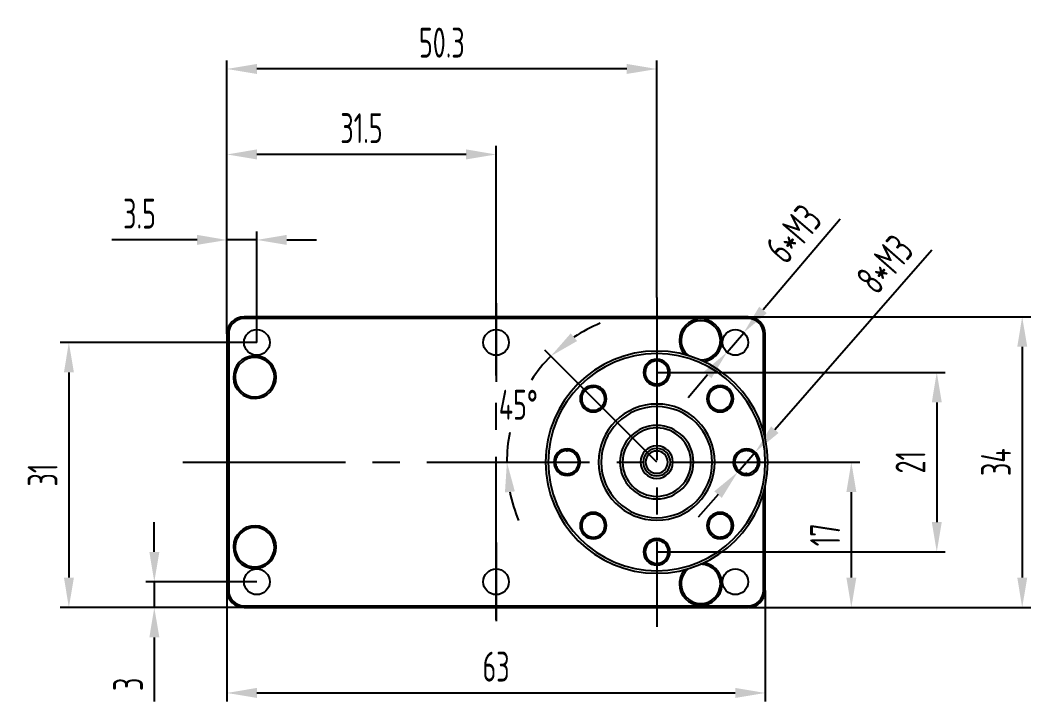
# Model space of a CAD drawing. Header units: inches. Extents: x -25 to 752, y -5 to 292.
# Drawn here: x 539.9 to 658.2, y 185.7 to 266.1 of the extents above; entities that cross this region are included whole.
import ezdxf

# ---------------------------------------------------------------- set-up
doc = ezdxf.new("R2010")
doc.units = ezdxf.units.IN
doc.header["$MEASUREMENT"] = 0
doc.linetypes.add('CENTER2', pattern=[28.575, 19.05, -3.175, 3.175, -3.175])
doc.layers.add('3中心线层', color=1, linetype='CENTER2')
doc.layers.add('7标注层', color=4, linetype='Continuous')
doc.styles.add('PC_TEXTSTYLE', font='ISOCP.SHX', dxfattribs={"width": 0.707, "bigfont": 'GBCBIG.SHX'})
doc.dimstyles.new('GB_ANGULAR', dxfattribs={"dimtxt": 3.5, "dimasz": 3.5, "dimexe": 1, "dimexo": 0, "dimgap": 1.5, "dimtad": 1, "dimtih": 1, "dimtoh": 1, "dimdsep": 46, "dimtxsty": 'PC_TEXTSTYLE', "dimcen": 0, "dimclrd": 256, "dimclrt": 3, "dimadec": 0, "dimazin": 2, "dimtp": 0.1, "dimtm": 0.1, "dimtfac": 0.71, "dimtdec": 3, "dimtmove": 0, "dimatfit": 3, "dimfxl": 1, "dimtfill": 1, "dimarcsym": 0})
doc.dimstyles.new('GB_DIAMETER', dxfattribs={"dimtxt": 3.5, "dimasz": 3.5, "dimexe": 1, "dimexo": 0, "dimgap": 1.5, "dimtad": 1, "dimjust": 4, "dimdsep": 46, "dimtxsty": 'PC_TEXTSTYLE', "dimcen": 0, "dimclrd": 256, "dimclrt": 3, "dimadec": 0, "dimazin": 2, "dimtp": 0.1, "dimtm": 0.1, "dimtfac": 0.71, "dimtdec": 3, "dimtmove": 0, "dimatfit": 2, "dimfxl": 1, "dimtfill": 1, "dimarcsym": 0})
doc.dimstyles.new('GB_LINEAR', dxfattribs={"dimtxt": 3.5, "dimasz": 3.5, "dimexe": 1, "dimexo": 0, "dimgap": 1.5, "dimtad": 1, "dimdsep": 46, "dimtxsty": 'PC_TEXTSTYLE', "dimcen": 0, "dimclrd": 256, "dimclrt": 3, "dimadec": 0, "dimazin": 2, "dimtp": 0.1, "dimtm": 0.1, "dimtfac": 0.71, "dimtdec": 3, "dimtmove": 0, "dimatfit": 3, "dimfxl": 1, "dimtfill": 1, "dimarcsym": 0})

# ---------------------------------------------------------------- blocks, each defined once
blk = doc.blocks.new('*D32')
at = {"layer": '7标注层', "color": 0, "lineweight": -2}
for p, q in [((625.16, 231.36), (658.16, 231.36)), ((625.16, 197.36), (658.16, 197.36))]:
    blk.add_line(p, q, dxfattribs=at)
at = {"layer": '7标注层', "lineweight": -2}
blk.add_line((657.16, 227.86), (657.16, 200.86), dxfattribs=at)
at = {"layer": '7标注层'}
for points in [[(657.75, 227.86), (656.58, 227.86), (657.16, 231.36)], [(656.58, 200.86), (657.75, 200.86), (657.16, 197.36)]]:
    blk.add_solid(points, dxfattribs=at)
at = {"layer": 'Defpoints', "color": 0}
for p in [(625.16, 231.36), (625.16, 197.36), (657.16, 197.36)]:
    blk.add_point(p, dxfattribs=at)
at = {"layer": '7标注层', "color": 3, "insert": (654.09, 214.36), "char_height": 3.5, "attachment_point": 5, "rotation": 90, "style": 'PC_TEXTSTYLE', "bg_fill": 3, "box_fill_scale": 1.25, "bg_fill_color": 257, "bg_fill_transparency": 0}
blk.add_mtext('34', dxfattribs=at)
blk = doc.blocks.new('*D33')
at = {"layer": '7标注层', "color": 0, "lineweight": -2}
for p, q in [((567.58, 228.36), (544.58, 228.36)), ((566.08, 197.36), (544.58, 197.36))]:
    blk.add_line(p, q, dxfattribs=at)
at = {"layer": '7标注层', "lineweight": -2}
blk.add_line((545.58, 224.86), (545.58, 200.86), dxfattribs=at)
at = {"layer": '7标注层'}
for points in [[(546.17, 224.86), (545, 224.86), (545.58, 228.36)], [(545, 200.86), (546.17, 200.86), (545.58, 197.36)]]:
    blk.add_solid(points, dxfattribs=at)
at = {"layer": 'Defpoints', "color": 0}
for p in [(567.58, 228.36), (545.58, 197.36), (566.08, 197.36)]:
    blk.add_point(p, dxfattribs=at)
at = {"layer": '7标注层', "color": 3, "insert": (542.51, 212.86), "char_height": 3.5, "attachment_point": 5, "rotation": 90, "style": 'PC_TEXTSTYLE', "bg_fill": 3, "box_fill_scale": 1.25, "bg_fill_color": 257, "bg_fill_transparency": 0}
blk.add_mtext('31', dxfattribs=at)
blk = doc.blocks.new('*D34')
at = {"layer": '7标注层', "color": 0, "lineweight": -2}
for p, q in [((564.08, 229.36), (564.08, 251.36)), ((595.58, 228.36), (595.58, 251.36))]:
    blk.add_line(p, q, dxfattribs=at)
at = {"layer": '7标注层', "lineweight": -2}
blk.add_line((592.08, 250.36), (567.58, 250.36), dxfattribs=at)
at = {"layer": '7标注层'}
for points in [[(567.58, 250.95), (567.58, 249.78), (564.08, 250.36)], [(592.08, 249.78), (592.08, 250.95), (595.58, 250.36)]]:
    blk.add_solid(points, dxfattribs=at)
at = {"layer": 'Defpoints', "color": 0}
for p in [(564.08, 250.36), (564.08, 229.36), (595.58, 228.36)]:
    blk.add_point(p, dxfattribs=at)
at = {"layer": '7标注层', "color": 3, "insert": (579.83, 253.44), "char_height": 3.5, "attachment_point": 5, "style": 'PC_TEXTSTYLE', "bg_fill": 3, "box_fill_scale": 1.25, "bg_fill_color": 257, "bg_fill_transparency": 0}
blk.add_mtext('31.5', dxfattribs=at)
blk = doc.blocks.new('*D35')
at = {"layer": '7标注层', "color": 0, "lineweight": -2}
for p, q in [((564.08, 229.36), (564.08, 241.36)), ((567.58, 228.36), (567.58, 241.36))]:
    blk.add_line(p, q, dxfattribs=at)
at = {"layer": '7标注层', "lineweight": -2}
for p, q in [((560.58, 240.36), (550.62, 240.36)), ((567.58, 240.36), (564.08, 240.36)), ((571.08, 240.36), (574.58, 240.36))]:
    blk.add_line(p, q, dxfattribs=at)
at = {"layer": '7标注层'}
for points in [[(560.58, 239.78), (560.58, 240.95), (564.08, 240.36)], [(571.08, 240.95), (571.08, 239.78), (567.58, 240.36)]]:
    blk.add_solid(points, dxfattribs=at)
at = {"layer": 'Defpoints', "color": 0}
for p in [(564.08, 240.36), (564.08, 229.36), (567.58, 228.36)]:
    blk.add_point(p, dxfattribs=at)
at = {"layer": '7标注层', "color": 3, "insert": (553.85, 243.44), "char_height": 3.5, "attachment_point": 5, "style": 'PC_TEXTSTYLE', "bg_fill": 3, "box_fill_scale": 1.25, "bg_fill_color": 257, "bg_fill_transparency": 0}
blk.add_mtext('3.5', dxfattribs=at)
blk = doc.blocks.new('*D36')
at = {"layer": '7标注层', "color": 0, "lineweight": -2}
for p, q in [((564.08, 199.36), (564.08, 186.36)), ((627.08, 199.36), (627.08, 186.36))]:
    blk.add_line(p, q, dxfattribs=at)
at = {"layer": '7标注层', "lineweight": -2}
blk.add_line((567.58, 187.36), (623.58, 187.36), dxfattribs=at)
at = {"layer": '7标注层'}
for points in [[(567.58, 187.95), (567.58, 186.78), (564.08, 187.36)], [(623.58, 186.78), (623.58, 187.95), (627.08, 187.36)]]:
    blk.add_solid(points, dxfattribs=at)
at = {"layer": 'Defpoints', "color": 0}
for p in [(564.08, 199.36), (627.08, 199.36), (627.08, 187.36)]:
    blk.add_point(p, dxfattribs=at)
at = {"layer": '7标注层', "color": 3, "insert": (595.58, 190.44), "char_height": 3.5, "attachment_point": 5, "style": 'PC_TEXTSTYLE', "bg_fill": 3, "box_fill_scale": 1.25, "bg_fill_color": 257, "bg_fill_transparency": 0}
blk.add_mtext('63', dxfattribs=at)
blk = doc.blocks.new('*D37')
at = {"layer": '7标注层', "lineweight": -2}
for p, q in [((555.58, 203.86), (555.58, 207.36)), ((555.58, 200.36), (555.58, 197.36)), ((555.58, 193.86), (555.58, 186.37))]:
    blk.add_line(p, q, dxfattribs=at)
at = {"layer": '7标注层', "color": 0, "lineweight": -2}
for p, q in [((567.58, 200.36), (554.58, 200.36)), ((566.08, 197.36), (554.58, 197.36))]:
    blk.add_line(p, q, dxfattribs=at)
at = {"layer": '7标注层'}
for points in [[(555, 203.86), (556.17, 203.86), (555.58, 200.36)], [(556.17, 193.86), (555, 193.86), (555.58, 197.36)]]:
    blk.add_solid(points, dxfattribs=at)
at = {"layer": 'Defpoints', "color": 0}
for p in [(567.58, 200.36), (555.58, 197.36), (566.08, 197.36)]:
    blk.add_point(p, dxfattribs=at)
at = {"layer": '7标注层', "color": 3, "insert": (552.51, 188.37), "char_height": 3.5, "attachment_point": 5, "rotation": 90, "style": 'PC_TEXTSTYLE', "bg_fill": 3, "box_fill_scale": 1.25, "bg_fill_color": 257, "bg_fill_transparency": 0}
blk.add_mtext('3', dxfattribs=at)
blk = doc.blocks.new('*D38')
at = {"layer": '7标注层', "color": 0, "lineweight": -2}
for p, q in [((631.56, 214.36), (638.16, 214.36)), ((631.56, 197.36), (638.16, 197.36))]:
    blk.add_line(p, q, dxfattribs=at)
at = {"layer": '7标注层', "lineweight": -2}
blk.add_line((637.16, 210.86), (637.16, 200.86), dxfattribs=at)
at = {"layer": '7标注层'}
for points in [[(637.75, 210.86), (636.58, 210.86), (637.16, 214.36)], [(636.58, 200.86), (637.75, 200.86), (637.16, 197.36)]]:
    blk.add_solid(points, dxfattribs=at)
at = {"layer": 'Defpoints', "color": 0}
for p in [(631.56, 214.36), (631.56, 197.36), (637.16, 197.36)]:
    blk.add_point(p, dxfattribs=at)
at = {"layer": '7标注层', "color": 3, "insert": (634.09, 205.86), "char_height": 3.5, "attachment_point": 5, "rotation": 90, "style": 'PC_TEXTSTYLE', "bg_fill": 3, "box_fill_scale": 1.25, "bg_fill_color": 257, "bg_fill_transparency": 0}
blk.add_mtext('17', dxfattribs=at)
blk = doc.blocks.new('*D47')
at = {"layer": '7标注层', "color": 0, "lineweight": -2}
for p, q in [((614.38, 224.86), (648.16, 224.86)), ((614.38, 203.86), (648.16, 203.86))]:
    blk.add_line(p, q, dxfattribs=at)
at = {"layer": '7标注层', "lineweight": -2}
blk.add_line((647.16, 221.36), (647.16, 207.36), dxfattribs=at)
at = {"layer": '7标注层'}
for points in [[(647.75, 221.36), (646.58, 221.36), (647.16, 224.86)], [(646.58, 207.36), (647.75, 207.36), (647.16, 203.86)]]:
    blk.add_solid(points, dxfattribs=at)
at = {"layer": 'Defpoints', "color": 0}
for p in [(614.38, 224.86), (614.38, 203.86), (647.16, 203.86)]:
    blk.add_point(p, dxfattribs=at)
at = {"layer": '7标注层', "color": 3, "insert": (644.09, 214.36), "char_height": 3.5, "attachment_point": 5, "rotation": 90, "style": 'PC_TEXTSTYLE', "bg_fill": 3, "box_fill_scale": 1.25, "bg_fill_color": 257, "bg_fill_transparency": 0}
blk.add_mtext('21', dxfattribs=at)
blk = doc.blocks.new('*D48')
at = {"layer": '7标注层', "color": 0, "lineweight": -2}
blk.add_line((603.05, 225.7), (601.28, 227.47), dxfattribs=at)
at = {"layer": '7标注层', "lineweight": -2}
for start, end in [(112.0935, 123.5471), (135.0007, 146.7676), (168.6172, 180), (191.4536, 202.9072)]:
    blk.add_arc((614.38, 214.36), 17.54, start, end, dxfattribs=at)
at = {"layer": '7标注层'}
for points in [[(604.32, 229.43), (605.06, 228.53), (601.98, 226.76)], [(597.78, 210.94), (596.62, 210.82), (596.85, 214.36)]]:
    blk.add_solid(points, dxfattribs=at)
at = {"layer": 'Defpoints', "color": 0}
for p in [(603.05, 225.7), (598.57, 221.95), (558.9, 214.36), (614.38, 214.36), (631.56, 214.36)]:
    blk.add_point(p, dxfattribs=at)
at = {"layer": '7标注层', "color": 3, "insert": (598.18, 221.08), "char_height": 3.5, "attachment_point": 5, "style": 'PC_TEXTSTYLE'}
blk.add_mtext('45%%d', dxfattribs=at)
blk = doc.blocks.new('*D49')
at = {"layer": '7标注层', "lineweight": -2}
for p, q in [((635.87, 242.78), (626.83, 232.17)), ((622.61, 227.22), (624.56, 229.51)), ((620.34, 224.56), (618.07, 221.89))]:
    blk.add_line(p, q, dxfattribs=at)
at = {"layer": '7标注层'}
for points in [[(626.38, 232.55), (627.27, 231.79), (624.56, 229.51)], [(620.79, 224.18), (619.9, 224.94), (622.61, 227.22)]]:
    blk.add_solid(points, dxfattribs=at)
at = {"layer": 'Defpoints', "color": 0}
for p in [(624.56, 229.51), (622.61, 227.22)]:
    blk.add_point(p, dxfattribs=at)
at = {"layer": '7标注层', "color": 3, "insert": (630.39, 241.09), "char_height": 3.5, "attachment_point": 5, "rotation": 49.5603, "style": 'PC_TEXTSTYLE', "bg_fill": 3, "box_fill_scale": 1.25, "bg_fill_color": 257, "bg_fill_transparency": 0}
blk.add_mtext('6*M3', dxfattribs=at)
blk = doc.blocks.new('*D50')
at = {"layer": '7标注层', "lineweight": -2}
for p, q in [((646.58, 239.15), (628.21, 218.16)), ((623.86, 213.2), (625.91, 215.53)), ((621.56, 210.56), (619.25, 207.93))]:
    blk.add_line(p, q, dxfattribs=at)
at = {"layer": '7标注层'}
for points in [[(627.77, 218.55), (628.65, 217.78), (625.91, 215.53)], [(622, 210.18), (621.12, 210.95), (623.86, 213.2)]]:
    blk.add_solid(points, dxfattribs=at)
at = {"layer": 'Defpoints', "color": 0}
for p in [(625.91, 215.53), (623.86, 213.2)]:
    blk.add_point(p, dxfattribs=at)
at = {"layer": '7标注层', "color": 3, "insert": (641.08, 237.53), "char_height": 3.5, "attachment_point": 5, "rotation": 48.8049, "style": 'PC_TEXTSTYLE', "bg_fill": 3, "box_fill_scale": 1.25, "bg_fill_color": 257, "bg_fill_transparency": 0}
blk.add_mtext('8*M3', dxfattribs=at)
blk = doc.blocks.new('*D51')
at = {"layer": '7标注层', "color": 0, "lineweight": -2}
for p, q in [((564.08, 229.36), (564.08, 261.36)), ((614.38, 233.63), (614.38, 261.36))]:
    blk.add_line(p, q, dxfattribs=at)
at = {"layer": '7标注层', "lineweight": -2}
blk.add_line((610.88, 260.36), (567.58, 260.36), dxfattribs=at)
at = {"layer": '7标注层'}
for points in [[(567.58, 260.95), (567.58, 259.78), (564.08, 260.36)], [(610.88, 259.78), (610.88, 260.95), (614.38, 260.36)]]:
    blk.add_solid(points, dxfattribs=at)
at = {"layer": 'Defpoints', "color": 0}
for p in [(564.08, 260.36), (614.38, 233.63), (564.08, 229.36)]:
    blk.add_point(p, dxfattribs=at)
at = {"layer": '7标注层', "color": 3, "insert": (589.23, 263.44), "char_height": 3.5, "attachment_point": 5, "style": 'PC_TEXTSTYLE', "bg_fill": 3, "box_fill_scale": 1.25, "bg_fill_color": 257, "bg_fill_transparency": 0}
blk.add_mtext('50.3', dxfattribs=at)

msp = doc.modelspace()

# ---------------------------------------------------------------- linework, layer by layer
at = {"color": 7, "linetype": 'Continuous', "lineweight": 25}
for p, q in [((625.085, 231.364), (566.085, 231.364)), ((625.085, 231.164), (566.085, 231.164)), ((564.085, 229.364), (564.085, 199.364)), ((564.285, 229.364), (564.285, 199.364)), ((626.885, 217.935), (626.885, 229.364)), ((627.085, 217.141), (627.085, 229.364)), ((615.735, 224.864), (615.706, 225.007)), ((615.72, 224.94), (615.721, 224.797)), ((614.868, 223.603), (614.929, 223.445)), ((607.915, 222.743), (607.794, 222.824)), ((607.85, 222.786), (607.953, 222.687)), ((608.193, 221.239), (608.348, 221.17)), ((621.26, 220.556), (621.191, 220.4)), ((622.807, 220.899), (622.707, 220.796)), ((622.764, 220.834), (622.845, 220.955)), ((603.885, 215.714), (603.742, 215.686)), ((603.809, 215.699), (603.952, 215.701)), ((605.145, 214.847), (605.304, 214.908)), ((627.085, 214.364), (627.085, 214.364)), ((623.624, 213.881), (623.465, 213.82)), ((626.885, 199.364), (626.885, 210.793)), ((627.085, 199.364), (627.085, 211.587)), ((607.51, 208.172), (607.579, 208.328)), ((606.006, 207.894), (605.925, 207.773)), ((605.962, 207.829), (606.062, 207.932)), ((620.576, 207.489), (620.421, 207.558)), ((620.919, 205.942), (620.817, 206.041)), ((620.855, 205.985), (620.976, 205.904)), ((613.901, 205.125), (613.841, 205.283)), ((613.035, 203.864), (613.063, 203.721)), ((613.05, 203.788), (613.048, 203.931)), ((566.085, 197.564), (625.085, 197.564)), ((566.085, 197.364), (625.085, 197.364))]:
    msp.add_line(p, q, dxfattribs=at)
for centre, radius, start, end in [((566.085, 229.364), 2, 90, 180), ((566.085, 229.364), 1.8, 90, 180), ((619.535, 228.614), 2.5, 3.03532, 180), ((619.535, 228.614), 2.3, 0, 180), ((625.085, 229.364), 2, 0, 90), ((625.085, 229.364), 1.8, 0, 90), ((619.535, 228.614), 2.5, 180, 222.03766), ((619.535, 228.614), 2.3, 180, 231.06151), ((619.535, 228.614), 2.3, 269.19843, 0), ((619.535, 228.614), 2.5, 278.22227, 349.89884), ((567.335, 224.314), 2.5, 93.02728, 0), ((567.335, 224.314), 2.3, 86.48007, 180), ((567.335, 224.314), 2.3, 0, 86.48007), ((567.335, 224.314), 2.5, 0, 79.90266), ((614.385, 224.864), 1.55, 0, 180), ((614.385, 224.864), 1.55, 180, 0), ((614.385, 224.864), 1.35, 290.97646, 0), ((614.385, 224.864), 1.35, 0, 46.17646), ((567.335, 224.314), 2.3, 180, 0), ((606.96, 221.789), 1.55, 45, 225), ((606.96, 221.789), 1.55, 225, 45), ((606.96, 221.789), 1.35, 45, 91.17646), ((606.96, 221.789), 1.35, 335.97646, 45), ((621.809, 221.789), 1.55, 135, 315), ((621.809, 221.789), 1.55, 315, 135), ((621.809, 221.789), 1.35, 315, 1.17646), ((614.385, 214.364), 6.8, 90, 270), ((614.385, 214.364), 6.5, 90, 270), ((614.385, 214.364), 6.8, 270, 90), ((614.385, 214.364), 6.5, 270, 90), ((621.809, 221.789), 1.35, 245.97646, 315), ((614.385, 214.364), 4.3, 90, 270), ((614.385, 214.364), 4, 90, 270), ((614.385, 214.364), 4.3, 270, 90), ((614.385, 214.364), 4, 270, 90), ((603.885, 214.364), 1.55, 90, 270), ((603.885, 214.364), 1.35, 90, 136.17646), ((603.885, 214.364), 1.55, 270, 90), ((603.885, 214.364), 1.35, 20.97646, 90), ((614.385, 214.364), 1.9, 90, 270), ((614.385, 214.364), 1.6, 90, 270), ((614.385, 214.364), 1.3, 0, 180), ((614.385, 214.364), 1.9, 270, 90), ((614.385, 214.364), 1.6, 270, 90), ((614.385, 214.364), 1.3, 180, 0), ((606.96, 206.939), 1.55, 315, 135), ((606.96, 206.939), 1.35, 65.97646, 135), ((621.809, 206.939), 1.55, 45, 225), ((606.96, 206.939), 1.55, 135, 315), ((606.96, 206.939), 1.35, 135, 181.17646), ((621.809, 206.939), 1.35, 155.97646, 225), ((621.809, 206.939), 1.55, 225, 45), ((567.335, 204.414), 2.5, 0, 266.97301), ((567.335, 204.414), 2.3, 0, 180), ((621.809, 206.939), 1.35, 225, 271.17646), ((614.385, 203.864), 1.55, 0, 180), ((614.385, 203.864), 1.35, 110.97646, 180), ((567.335, 204.414), 2.3, 180, 273.51253), ((567.335, 204.414), 2.3, 273.51253, 0), ((567.335, 204.414), 2.5, 280.0975, 0), ((614.385, 203.864), 1.55, 180, 0), ((614.385, 203.864), 1.35, 180, 226.17646), ((619.535, 200.114), 2.3, 0, 90.80157), ((619.535, 200.114), 2.5, 10.1012, 81.77773), ((619.535, 200.114), 2.5, 137.96234, 180), ((619.535, 200.114), 2.3, 128.93849, 180), ((619.535, 200.114), 2.5, 180, 356.96488), ((619.535, 200.114), 2.3, 180, 0), ((566.085, 199.364), 2, 180, 270), ((566.085, 199.364), 1.8, 180, 270), ((625.085, 199.364), 1.8, 270, 0), ((625.085, 199.364), 2, 270, 0)]:
    msp.add_arc(centre, radius, start, end, dxfattribs=at)
for points, knots in [([(621.996, 228.176), (621.997, 228.207), (621.999, 228.27), (622.002, 228.333), (622.003, 228.364)], [0, 0, 0, 0, 0.5024829, 1, 1, 1, 1]), ([(622.02, 228.615), (622.022, 228.637), (622.025, 228.681), (622.029, 228.724), (622.031, 228.746)], [0, 0, 0, 0, 0.4968301, 1, 1, 1, 1]), ([(567.487, 226.788), (567.439, 226.791), (567.344, 226.798), (567.25, 226.806), (567.203, 226.81)], [0, 0, 0, 0, 0.4974933, 1, 1, 1, 1]), ([(567.773, 226.775), (567.725, 226.777), (567.63, 226.78), (567.534, 226.785), (567.487, 226.788)], [0, 0, 0, 0, 0.5023015, 1, 1, 1, 1]), ([(612.942, 224.864), (612.95, 225.145), (613.041, 225.42), (613.359, 225.873), (613.584, 226.049), (614.09, 226.248), (614.37, 226.271), (614.893, 226.159), (615.135, 226.026), (615.32, 225.838)], [0, 0, 0, 0, 0.25, 0.25, 0.5, 0.5, 0.75, 0.75, 1, 1, 1, 1]), ([(615.328, 225.827), (615.192, 225.934), (614.917, 226.152), (614.383, 226.247), (613.855, 226.144), (613.408, 225.843), (613.096, 225.394), (613.055, 225.041), (613.035, 224.864)], [0, 0, 0, 0, 0.1628907, 0.3303125, 0.4977344, 0.6651563, 0.8325781, 1, 1, 1, 1]), ([(614.929, 223.445), (614.698, 223.363), (614.448, 223.339), (613.968, 223.409), (613.739, 223.502), (613.352, 223.784), (613.195, 223.971), (612.986, 224.395), (612.935, 224.631), (612.942, 224.864)], [0, 0, 0, 0, 0.25, 0.25, 0.5, 0.5, 0.75, 0.75, 1, 1, 1, 1]), ([(613.035, 224.864), (613.035, 224.646), (613.089, 224.428), (613.291, 224.043), (613.44, 223.875), (613.799, 223.628), (614.009, 223.549), (614.442, 223.498), (614.665, 223.525), (614.868, 223.603)], [0, 0, 0, 0, 0.25, 0.25, 0.5, 0.5, 0.75, 0.75, 1, 1, 1, 1]), ([(615.629, 224.343), (615.63, 224.344), (615.729, 224.492), (615.732, 224.679), (615.735, 224.864)], [0, 0, 0, 0, 0.0104059, 1, 1, 1, 1]), ([(605.94, 220.768), (605.747, 220.972), (605.617, 221.232), (605.521, 221.777), (605.556, 222.06), (605.773, 222.559), (605.955, 222.773), (606.404, 223.064), (606.67, 223.141), (606.932, 223.138)], [0, 0, 0, 0, 0.25, 0.25, 0.5, 0.5, 0.75, 0.75, 1, 1, 1, 1]), ([(606.946, 223.136), (606.774, 223.116), (606.426, 223.076), (605.981, 222.766), (605.68, 222.319), (605.577, 221.79), (605.674, 221.252), (605.895, 220.973), (606.006, 220.834)], [0, 0, 0, 0, 0.16289066, 0.33031253, 0.4977344, 0.66515626, 0.83257813, 1, 1, 1, 1]), ([(608.208, 222.3), (608.208, 222.302), (608.174, 222.476), (608.044, 222.61), (607.915, 222.743)], [0, 0, 0, 0, 0.0104059, 1, 1, 1, 1]), ([(621.191, 220.4), (620.969, 220.506), (620.775, 220.666), (620.486, 221.054), (620.39, 221.283), (620.315, 221.755), (620.337, 221.999), (620.489, 222.446), (620.62, 222.649), (620.789, 222.809)], [0, 0, 0, 0, 0.25, 0.25, 0.5, 0.5, 0.75, 0.75, 1, 1, 1, 1]), ([(620.855, 222.743), (620.701, 222.589), (620.585, 222.397), (620.456, 221.981), (620.442, 221.757), (620.522, 221.329), (620.614, 221.124), (620.884, 220.782), (621.061, 220.644), (621.26, 220.556)], [0, 0, 0, 0, 0.25, 0.25, 0.5, 0.5, 0.75, 0.75, 1, 1, 1, 1]), ([(620.789, 222.809), (620.993, 223.002), (621.253, 223.132), (621.798, 223.227), (622.081, 223.193), (622.58, 222.976), (622.794, 222.793), (623.085, 222.345), (623.161, 222.079), (623.159, 221.816)], [0, 0, 0, 0, 0.25, 0.25, 0.5, 0.5, 0.75, 0.75, 1, 1, 1, 1]), ([(623.157, 221.775), (623.158, 221.78), (623.194, 221.956), (623.074, 222.321), (622.793, 222.767), (622.338, 223.069), (621.811, 223.172), (621.273, 223.075), (620.994, 222.854), (620.855, 222.743)], [0, 0, 0, 0, 0.0042472, 0.170206, 0.3361648, 0.5021236, 0.6680824, 0.8340412, 1, 1, 1, 1]), ([(606.006, 220.834), (606.16, 220.68), (606.352, 220.564), (606.768, 220.435), (606.992, 220.422), (607.42, 220.501), (607.624, 220.593), (607.967, 220.863), (608.104, 221.04), (608.193, 221.239)], [0, 0, 0, 0, 0.25, 0.25, 0.5, 0.5, 0.75, 0.75, 1, 1, 1, 1]), ([(608.348, 221.17), (608.243, 220.948), (608.083, 220.755), (607.695, 220.465), (607.466, 220.369), (606.994, 220.295), (606.75, 220.316), (606.303, 220.468), (606.1, 220.599), (605.94, 220.768)], [0, 0, 0, 0, 0.25, 0.25, 0.5, 0.5, 0.75, 0.75, 1, 1, 1, 1]), ([(622.321, 220.54), (622.322, 220.541), (622.497, 220.575), (622.631, 220.705), (622.764, 220.834)], [0, 0, 0, 0, 0.0104059, 1, 1, 1, 1]), ([(603.885, 212.921), (603.604, 212.929), (603.328, 213.021), (602.876, 213.338), (602.7, 213.563), (602.501, 214.069), (602.478, 214.35), (602.59, 214.873), (602.723, 215.115), (602.911, 215.299)], [0, 0, 0, 0, 0.25, 0.25, 0.5, 0.5, 0.75, 0.75, 1, 1, 1, 1]), ([(602.922, 215.307), (602.815, 215.171), (602.597, 214.896), (602.502, 214.362), (602.605, 213.834), (602.905, 213.387), (603.355, 213.075), (603.708, 213.034), (603.885, 213.014)], [0, 0, 0, 0, 0.16289066, 0.33031253, 0.4977344, 0.66515626, 0.83257813, 1, 1, 1, 1]), ([(604.406, 215.608), (604.404, 215.609), (604.257, 215.708), (604.07, 215.711), (603.885, 215.714)], [0, 0, 0, 0, 0.0104059, 1, 1, 1, 1]), ([(605.304, 214.908), (605.386, 214.677), (605.41, 214.427), (605.34, 213.947), (605.246, 213.718), (604.965, 213.331), (604.777, 213.174), (604.354, 212.966), (604.118, 212.915), (603.885, 212.921)], [0, 0, 0, 0, 0.25, 0.25, 0.5, 0.5, 0.75, 0.75, 1, 1, 1, 1]), ([(603.885, 213.014), (604.103, 213.014), (604.32, 213.068), (604.706, 213.271), (604.874, 213.42), (605.121, 213.779), (605.2, 213.989), (605.251, 214.421), (605.223, 214.644), (605.145, 214.847)], [0, 0, 0, 0, 0.25, 0.25, 0.5, 0.5, 0.75, 0.75, 1, 1, 1, 1]), ([(606.449, 208.188), (606.447, 208.187), (606.273, 208.153), (606.139, 208.023), (606.006, 207.894)], [0, 0, 0, 0, 0.0104059, 1, 1, 1, 1]), ([(607.579, 208.328), (607.8, 208.222), (607.994, 208.062), (608.284, 207.674), (608.38, 207.445), (608.454, 206.973), (608.433, 206.729), (608.28, 206.282), (608.15, 206.079), (607.98, 205.919)], [0, 0, 0, 0, 0.25, 0.25, 0.5, 0.5, 0.75, 0.75, 1, 1, 1, 1]), ([(620.421, 207.558), (620.527, 207.78), (620.686, 207.973), (621.075, 208.263), (621.303, 208.359), (621.776, 208.433), (622.02, 208.412), (622.467, 208.26), (622.67, 208.129), (622.83, 207.96)], [0, 0, 0, 0, 0.25, 0.25, 0.5, 0.5, 0.75, 0.75, 1, 1, 1, 1]), ([(622.764, 207.894), (622.61, 208.048), (622.418, 208.164), (622.002, 208.293), (621.778, 208.306), (621.349, 208.227), (621.145, 208.135), (620.803, 207.865), (620.665, 207.688), (620.576, 207.489)], [0, 0, 0, 0, 0.25, 0.25, 0.5, 0.5, 0.75, 0.75, 1, 1, 1, 1]), ([(607.915, 205.985), (608.069, 206.139), (608.185, 206.331), (608.314, 206.747), (608.327, 206.971), (608.248, 207.399), (608.155, 207.604), (607.886, 207.946), (607.709, 208.084), (607.51, 208.172)], [0, 0, 0, 0, 0.25, 0.25, 0.5, 0.5, 0.75, 0.75, 1, 1, 1, 1]), ([(621.796, 205.592), (621.801, 205.591), (621.977, 205.555), (622.342, 205.675), (622.788, 205.956), (623.09, 206.411), (623.193, 206.937), (623.096, 207.476), (622.875, 207.755), (622.764, 207.894)], [0, 0, 0, 0, 0.0042472, 0.170206, 0.3361648, 0.5021236, 0.6680824, 0.8340412, 1, 1, 1, 1]), ([(622.83, 207.96), (623.023, 207.756), (623.153, 207.496), (623.248, 206.951), (623.214, 206.668), (622.996, 206.169), (622.814, 205.955), (622.365, 205.664), (622.1, 205.587), (621.837, 205.59)], [0, 0, 0, 0, 0.25, 0.25, 0.5, 0.5, 0.75, 0.75, 1, 1, 1, 1]), ([(605.613, 206.953), (605.612, 206.948), (605.576, 206.772), (605.696, 206.407), (605.977, 205.961), (606.432, 205.659), (606.958, 205.556), (607.497, 205.653), (607.775, 205.874), (607.915, 205.985)], [0, 0, 0, 0, 0.0042472, 0.170206, 0.3361648, 0.5021236, 0.6680824, 0.8340412, 1, 1, 1, 1]), ([(607.98, 205.919), (607.776, 205.726), (607.517, 205.596), (606.972, 205.501), (606.688, 205.535), (606.19, 205.752), (605.976, 205.935), (605.685, 206.383), (605.608, 206.649), (605.61, 206.912)], [0, 0, 0, 0, 0.25, 0.25, 0.5, 0.5, 0.75, 0.75, 1, 1, 1, 1]), ([(620.561, 206.428), (620.561, 206.426), (620.596, 206.252), (620.726, 206.118), (620.855, 205.985)], [0, 0, 0, 0, 0.0104059, 1, 1, 1, 1]), ([(613.841, 205.283), (614.072, 205.365), (614.322, 205.389), (614.801, 205.319), (615.031, 205.226), (615.418, 204.944), (615.575, 204.757), (615.783, 204.333), (615.834, 204.097), (615.828, 203.864)], [0, 0, 0, 0, 0.25, 0.25, 0.5, 0.5, 0.75, 0.75, 1, 1, 1, 1]), ([(615.735, 203.864), (615.735, 204.082), (615.681, 204.3), (615.478, 204.685), (615.329, 204.853), (614.97, 205.1), (614.76, 205.179), (614.327, 205.23), (614.105, 205.203), (613.901, 205.125)], [0, 0, 0, 0, 0.25, 0.25, 0.5, 0.5, 0.75, 0.75, 1, 1, 1, 1]), ([(613.141, 204.385), (613.14, 204.384), (613.041, 204.236), (613.038, 204.049), (613.035, 203.864)], [0, 0, 0, 0, 0.0104059, 1, 1, 1, 1]), ([(613.423, 202.921), (613.425, 202.917), (613.525, 202.767), (613.867, 202.594), (614.381, 202.476), (614.916, 202.585), (615.361, 202.884), (615.674, 203.334), (615.714, 203.687), (615.735, 203.864)], [0, 0, 0, 0, 0.0042472, 0.170206, 0.3361648, 0.5021236, 0.6680824, 0.8340412, 1, 1, 1, 1]), ([(615.828, 203.864), (615.82, 203.583), (615.728, 203.308), (615.41, 202.855), (615.185, 202.679), (614.679, 202.48), (614.399, 202.457), (613.876, 202.569), (613.634, 202.702), (613.45, 202.89)], [0, 0, 0, 0, 0.25, 0.25, 0.5, 0.5, 0.75, 0.75, 1, 1, 1, 1]), ([(567.203, 201.918), (567.247, 201.922), (567.341, 201.93), (567.436, 201.936), (567.486, 201.94)], [0, 0, 0, 0, 0.4672193, 1, 1, 1, 1]), ([(567.486, 201.94), (567.534, 201.943), (567.63, 201.948), (567.725, 201.951), (567.773, 201.953)], [0, 0, 0, 0, 0.4977071, 1, 1, 1, 1]), ([(622.003, 200.364), (622.002, 200.395), (621.999, 200.458), (621.997, 200.521), (621.996, 200.552)], [0, 0, 0, 0, 0.4975227, 1, 1, 1, 1]), ([(622.031, 199.982), (622.029, 200.004), (622.025, 200.048), (622.021, 200.093), (622.02, 200.115)], [0, 0, 0, 0, 0.5031892, 1, 1, 1, 1])]:
    msp.add_open_spline(points, degree=3, knots=knots, dxfattribs=at)
for points in [[(622.003, 228.364), (622.008, 228.448), (622.013, 228.531), (622.02, 228.615)], [(622.02, 200.115), (622.013, 200.198), (622.008, 200.281), (622.003, 200.364)]]:
    msp.add_open_spline(points, degree=3, dxfattribs=at)

# ---------------------------------------------------------------- next in the draw order: dimensions: what is measured, and where the dimension line sits
at = {"layer": '7标注层'}
for base, p1, p2, picture, middle in [((657.165, 197.364), (625.165, 231.362), (625.165, 197.364), '*D32', (654.09, 214.363)), ((545.585, 197.364), (567.585, 228.364), (566.085, 197.364), '*D33', (542.51, 212.864))]:
    dim = msp.add_linear_dim(base=base, p1=p1, p2=p2, angle=90, dimstyle='GB_LINEAR', override={"dimscale": 1, "dimgap": 1.5, "dimtad": 1, "dimjust": 0, "dimdec": 2, "dimlfac": 1, "dimse1": 0, "dimse2": 0, "dimsd1": 0, "dimsd2": 0, "dimclrd": 256, "dimclre": 0, "dimtofl": 1, "dimtvp": 0.1}, dxfattribs=at)
    dim.commit()
    dim.dimension.update_dxf_attribs({"geometry": picture, "text_midpoint": middle})

# ---------------------------------------------------------------- next in the draw order: linework, layer by layer
at = {"color": 7, "linetype": 'Continuous', "lineweight": 25}
for p, q in [((624.961, 213.029), (624.818, 213.027)), ((624.885, 213.014), (625.027, 213.042))]:
    msp.add_line(p, q, dxfattribs=at)
msp.add_circle((623.585, 228.364), 1.5)
for centre, radius, start, end in [((614.385, 214.364), 13, 0, 180), ((614.385, 214.364), 12.7, 0, 180), ((624.885, 214.364), 1.55, 90, 270), ((624.885, 214.364), 1.55, 270, 90), ((614.385, 214.364), 13, 180, 0), ((614.385, 214.364), 12.7, 180, 0), ((624.885, 214.364), 1.35, 200.97646, 270), ((624.885, 214.364), 1.35, 270, 316.17646)]:
    msp.add_arc(centre, radius, start, end, dxfattribs=at)
for points, knots in [([(623.465, 213.82), (623.384, 214.051), (623.36, 214.301), (623.429, 214.781), (623.523, 215.01), (623.805, 215.397), (623.992, 215.554), (624.416, 215.762), (624.652, 215.813), (624.885, 215.807)], [0, 0, 0, 0, 0.25, 0.25, 0.5, 0.5, 0.75, 0.75, 1, 1, 1, 1]), ([(624.885, 215.714), (624.667, 215.714), (624.449, 215.66), (624.063, 215.457), (623.896, 215.308), (623.649, 214.949), (623.57, 214.739), (623.518, 214.307), (623.546, 214.084), (623.624, 213.881)], [0, 0, 0, 0, 0.25, 0.25, 0.5, 0.5, 0.75, 0.75, 1, 1, 1, 1]), ([(624.885, 215.807), (625.166, 215.799), (625.441, 215.707), (625.894, 215.39), (626.07, 215.165), (626.269, 214.659), (626.291, 214.378), (626.18, 213.855), (626.046, 213.613), (625.859, 213.429)], [0, 0, 0, 0, 0.25, 0.25, 0.5, 0.5, 0.75, 0.75, 1, 1, 1, 1]), ([(625.828, 213.402), (625.832, 213.404), (625.982, 213.504), (626.155, 213.846), (626.272, 214.361), (626.164, 214.896), (625.864, 215.341), (625.415, 215.653), (625.061, 215.694), (624.885, 215.714)], [0, 0, 0, 0, 0.0042472, 0.170206, 0.3361648, 0.5021236, 0.6680824, 0.8340412, 1, 1, 1, 1]), ([(624.364, 213.12), (624.365, 213.119), (624.512, 213.02), (624.7, 213.017), (624.885, 213.014)], [0, 0, 0, 0, 0.0104059, 1, 1, 1, 1])]:
    msp.add_open_spline(points, degree=3, knots=knots, dxfattribs=at)
at = {"layer": '3中心线层'}
msp.add_line((558.904, 214.364), (631.562, 214.364), dxfattribs=at)

# ---------------------------------------------------------------- next in the draw order: dimensions: what is measured, and where the dimension line sits
at = {"layer": '7标注层'}
for base, p1, p2, picture, middle in [((564.085, 250.364), (595.585, 228.364), (564.085, 229.364), '*D34', (579.835, 253.439)), ((627.085, 187.364), (564.085, 199.364), (627.085, 199.364), '*D36', (595.585, 190.439))]:
    dim = msp.add_linear_dim(base=base, p1=p1, p2=p2, dimstyle='GB_LINEAR', override={"dimscale": 1, "dimgap": 1.5, "dimtad": 1, "dimjust": 0, "dimdec": 2, "dimlfac": 1, "dimse1": 0, "dimse2": 0, "dimsd1": 0, "dimsd2": 0, "dimclrd": 256, "dimclre": 0, "dimtofl": 1, "dimtvp": 0.1}, dxfattribs=at)
    dim.commit()
    dim.dimension.update_dxf_attribs({"geometry": picture, "text_midpoint": middle})

# ---------------------------------------------------------------- next in the draw order: linework, layer by layer
for centre in [(595.585, 228.364), (595.585, 200.364), (623.585, 200.364)]:
    msp.add_circle(centre, 1.5)
at = {"layer": '3中心线层'}
for p, q in [((595.585, 195.917), (595.585, 233.986)), ((614.385, 233.634), (614.385, 195.112)), ((595.585, 232.964), (595.585, 223.764)), ((595.585, 204.964), (595.585, 195.764))]:
    msp.add_line(p, q, dxfattribs=at)

# ---------------------------------------------------------------- next in the draw order: dimensions: what is measured, and where the dimension line sits
at = {"layer": '7标注层'}
dim = msp.add_linear_dim(base=(564.085, 240.364), p1=(567.585, 228.364), p2=(564.085, 229.364), dimstyle='GB_LINEAR', override={"dimscale": 1, "dimgap": 1.5, "dimtad": 1, "dimjust": 0, "dimdec": 2, "dimlfac": 1, "dimse1": 0, "dimse2": 0, "dimsd1": 0, "dimsd2": 0, "dimclrd": 256, "dimclre": 0, "dimtofl": 1, "dimtvp": 0.1}, dxfattribs=at)
dim.commit()
dim.dimension.update_dxf_attribs({"geometry": '*D35', "text_midpoint": (553.853, 243.439)})
for base, p1, p2, picture, middle in [((637.165, 197.364), (631.562, 214.364), (631.562, 197.364), '*D38', (634.09, 205.864)), ((555.585, 197.364), (567.585, 200.364), (566.085, 197.364), '*D37', (552.51, 188.369))]:
    dim = msp.add_linear_dim(base=base, p1=p1, p2=p2, angle=90, dimstyle='GB_LINEAR', override={"dimscale": 1, "dimgap": 1.5, "dimtad": 1, "dimjust": 0, "dimdec": 2, "dimlfac": 1, "dimse1": 0, "dimse2": 0, "dimsd1": 0, "dimsd2": 0, "dimclrd": 256, "dimclre": 0, "dimtofl": 1, "dimtvp": 0.1}, dxfattribs=at)
    dim.commit()
    dim.dimension.update_dxf_attribs({"geometry": picture, "text_midpoint": middle})

# ---------------------------------------------------------------- next in the draw order: linework, layer by layer
for centre in [(567.585, 228.364), (567.585, 200.364)]:
    msp.add_circle(centre, 1.5)

# ---------------------------------------------------------------- next in the draw order: dimensions: what is measured, and where the dimension line sits
dim = msp.add_linear_dim(base=(647.165, 203.864), p1=(614.385, 224.864), p2=(614.385, 203.864), angle=90, dimstyle='GB_LINEAR', override={"dimscale": 1, "dimgap": 1.5, "dimtad": 1, "dimjust": 0, "dimdec": 2, "dimlfac": 1, "dimse1": 0, "dimse2": 0, "dimsd1": 0, "dimsd2": 0, "dimclrd": 256, "dimclre": 0, "dimtofl": 1, "dimtvp": 0.1}, dxfattribs=at)
dim.commit()
dim.dimension.update_dxf_attribs({"geometry": '*D47', "text_midpoint": (644.09, 214.364)})

# ---------------------------------------------------------------- next in the draw order: linework, layer by layer
at = {"layer": '3中心线层'}
msp.add_line((614.385, 214.364), (603.049, 225.7), dxfattribs=at)

# ---------------------------------------------------------------- next in the draw order: dimensions: what is measured, and where the dimension line sits
at = {"layer": '7标注层'}
dim = msp.add_angular_dim_2l(base=(598.571, 221.945), line1=((614.385, 214.364), (603.049, 225.7)), line2=((558.904, 214.364), (631.562, 214.364)), dimstyle='GB_ANGULAR', override={"dimscale": 1, "dimgap": 1.5, "dimtad": 1, "dimjust": 0, "dimse1": 0, "dimse2": 0, "dimsd1": 0, "dimsd2": 0, "dimadec": 2, "dimtofl": 1, "dimtvp": 0.1, "dimtfill": 0}, dxfattribs=at)
dim.commit()
dim.dimension.update_dxf_attribs({"geometry": '*D48', "text_midpoint": (598.182, 221.075)})

# ---------------------------------------------------------------- next in the draw order: dimensions: what is measured, and where the dimension line sits
dim = msp.add_linear_dim(base=(564.085, 260.364), p1=(614.385, 233.634), p2=(564.085, 229.364), dimstyle='GB_LINEAR', override={"dimscale": 1, "dimgap": 1.5, "dimtad": 1, "dimjust": 0, "dimdec": 2, "dimlfac": 1, "dimse1": 0, "dimse2": 0, "dimsd1": 0, "dimsd2": 0, "dimclrd": 256, "dimclre": 0, "dimtofl": 1, "dimtvp": 0.1}, dxfattribs=at)
dim.commit()
dim.dimension.update_dxf_attribs({"geometry": '*D51', "text_midpoint": (589.235, 263.44)})
dim = msp.add_diameter_dim_2p(p1=(622.612, 227.222), p2=(624.558, 229.506), text='6*M<>', dimstyle='GB_DIAMETER', override={"dimscale": 1, "dimgap": 1.5, "dimtad": 1, "dimjust": 4, "dimtih": 0, "dimtoh": 0, "dimdec": 2, "dimlfac": 1, "dimpost": '<>', "dimcen": 0, "dimse1": 0, "dimse2": 0, "dimsd1": 0, "dimsd2": 0, "dimtix": 0, "dimtofl": 1, "dimatfit": 0, "dimtvp": 0.1}, dxfattribs=at)
dim.commit()
dim.dimension.update_dxf_attribs({"geometry": '*D49', "text_midpoint": (632.732, 239.097), "dimtype": 163})

# ---------------------------------------------------------------- next in the draw order: dimensions: what is measured, and where the dimension line sits
dim = msp.add_diameter_dim_2p(p1=(623.864, 213.198), p2=(625.906, 215.53), text='8*M3', dimstyle='GB_DIAMETER', override={"dimscale": 1, "dimgap": 1.5, "dimtad": 1, "dimjust": 4, "dimtih": 0, "dimtoh": 0, "dimdec": 2, "dimlfac": 1, "dimpost": '<>', "dimcen": 0, "dimse1": 0, "dimse2": 0, "dimsd1": 0, "dimsd2": 0, "dimtix": 0, "dimtofl": 1, "dimatfit": 0, "dimtvp": 0.1}, dxfattribs=at)
dim.commit()
dim.dimension.update_dxf_attribs({"geometry": '*D50', "text_midpoint": (643.389, 235.505), "dimtype": 163})

doc.saveas('drawing.dxf')
